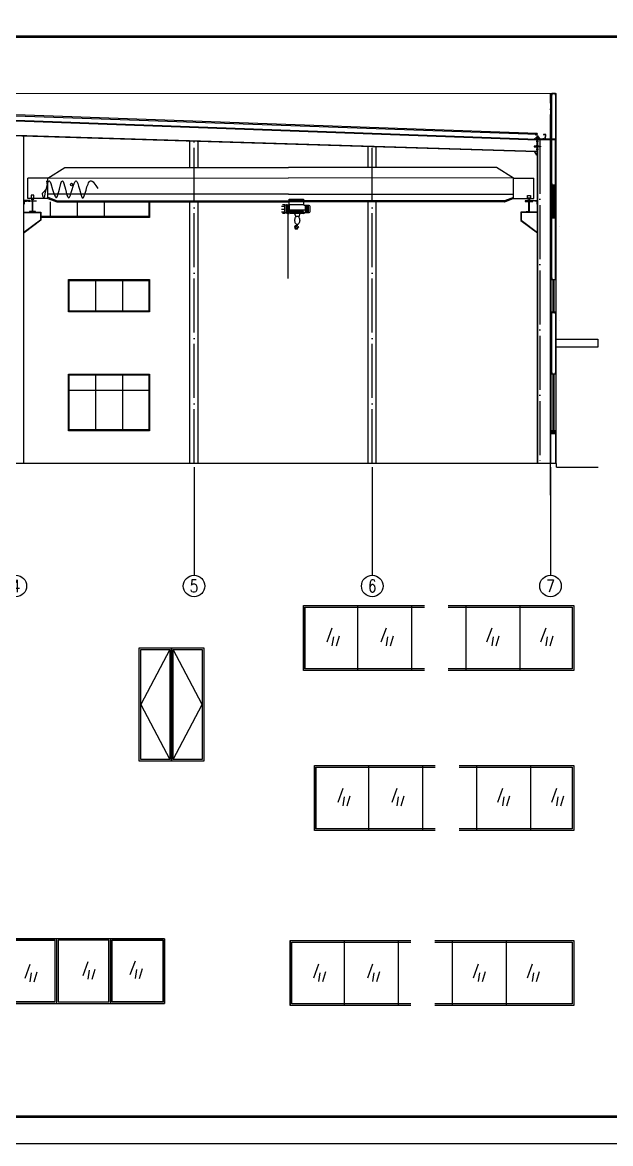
# Model space of a CAD drawing. Extents: x 185245 to 2288779, y -19957 to 815000.
# Drawn here: x 1994803 to 2016583, y 324963 to 366488 of the extents above; entities that cross this region are included whole.
import ezdxf
from ezdxf.enums import TextEntityAlignment as Align

# ---------------------------------------------------------------- set-up
doc = ezdxf.new("R2010")
doc.units = 0
doc.header["$LTSCALE"] = 1000
doc.header["$MEASUREMENT"] = 0
doc.linetypes.add('DOTE', pattern=[2.42, 2, -0.2, 0.02, -0.2])
for name, color, linetype in [('AXIS', 3, 'Continuous'), ('AXIS_TEXT', 7, 'Continuous'), ('DOTE', 1, 'Continuous'), ('JC', 3, 'Continuous'), ('PUB_TITLE', 4, 'Continuous'), ('WALL', 9, 'Continuous'), ('WINDOW', 4, 'Continuous'), ('卫浴', 7, 'Continuous'), ('图层8', 30, 'Continuous'), ('天沟', 6, 'Continuous'), ('窗', 2, 'Continuous'), ('线', 150, 'Continuous'), ('雨棚', 6, 'Continuous')]:
    doc.layers.add(name, color=color, linetype=linetype)
doc.layers.add('钢架', color=7, linetype='Continuous', lineweight=25)
doc.styles.add('_TCH_AXIS', font='COMPLEX', dxfattribs={"bigfont": 'GBCBIG'})
doc.styles.add('COMPLEX', font='COMPLEX')

# ---------------------------------------------------------------- blocks, each defined once
blk = doc.blocks.new('TT')
at = {"layer": '图层8'}
for p, q in [((391101, -82693), (391185, -82686)), ((391114, -82852), (391101, -82693)), ((391105, -82697), (391181, -82691)), ((391117, -82848), (391105, -82697)), ((391197, -82846), (391114, -82852)), ((391193, -82842), (391117, -82848)), ((391181, -82691), (391183, -82713)), ((391183, -82713), (391187, -82713)), ((391183, -82713), (391183, -82713)), ((391185, -82686), (391187, -82713)), ((391191, -82819), (391191, -82819)), ((391191, -82819), (391195, -82819)), ((391191, -82819), (391193, -82842)), ((391195, -82819), (391197, -82846))]:
    blk.add_line(p, q, dxfattribs=at)
blk = doc.blocks.new('L100X80X8')
at = {"color": 6, "ltscale": 0.5}
for p, q in [((0, 0), (0, 320)), ((399, 0), (0, 0)), ((30, 80), (30, 288)), ((375, 30), (80, 30))]:
    blk.add_line(p, q, dxfattribs=at)
for centre, radius, start, end in [((-31, 260), 67.2, 24.71323, 62.48658), ((80, 80), 50, 180, 270), ((352, -13), 48.3, 15.43619, 62.57294)]:
    blk.add_arc(centre, radius, start, end, dxfattribs=at)
blk = doc.blocks.new('FAS1')
at = {"color": 4}
for p, q in [((1946033, 319920), (1946033, 318720)), ((1947033, 319920), (1947033, 318720))]:
    blk.add_line(p, q, dxfattribs=at)
for points in [[(1945033, 319920), (1946033, 319920), (1946033, 318720), (1945033, 318720)], [(1945063, 319890), (1946003, 319890), (1946003, 318750), (1945063, 318750)], [(1946033, 318720), (1947033, 318720), (1947033, 319920), (1946033, 319920)], [(1946063, 318750), (1947003, 318750), (1947003, 319890), (1946063, 319890)], [(1947033, 319920), (1948033, 319920), (1948033, 318720), (1947033, 318720)], [(1947063, 319890), (1948003, 319890), (1948003, 318750), (1947063, 318750)]]:
    blk.add_lwpolyline(points, close=True, dxfattribs=at)
at = {"layer": 'WINDOW', "color": 0}
for p, q in [((1945453, 319191, 0), (1945547, 319450, 0)), ((1946526, 319241, 0), (1946621, 319500, 0)), ((1946621, 319171, 0), (1946646, 319336, 0)), ((1946696, 319171, 0), (1946751, 319356, 0)), ((1947400, 319254, 0), (1947495, 319512, 0)), ((1947495, 319184, 0), (1947520, 319348, 0)), ((1947570, 319184, 0), (1947624, 319368, 0)), ((1945547, 319121, 0), (1945572, 319286, 0)), ((1945622, 319121, 0), (1945677, 319306, 0))]:
    blk.add_line(p, q, dxfattribs=at)
at = {"layer": '窗', "color": 4}
blk.add_lwpolyline([(1948033, 319920), (1945033, 319920), (1945033, 318720), (1948033, 318720)], close=True, dxfattribs=at)
blk = doc.blocks.new('11')
for p, q in [((1988373, 311553), (1988373, 310353)), ((1993623, 311553), (1993623, 310353))]:
    blk.add_line(p, q)
at = {"color": 4}
for p, q in [((1989373, 311553), (1989373, 310353)), ((1990373, 311553), (1990373, 310353)), ((1991373, 311553), (1991373, 310353)), ((1992373, 311553), (1992373, 310353))]:
    blk.add_line(p, q, dxfattribs=at)
for points in [[(1990609, 310353), (1988373, 310353), (1988373, 311553), (1990609, 311553)], [(1990609, 310383), (1988403, 310383), (1988403, 311523), (1990609, 311523)], [(1991051, 311553), (1993623, 311553), (1993623, 310353), (1991051, 310353)], [(1991051, 311523), (1993593, 311523), (1993593, 310383), (1991051, 310383)]]:
    blk.add_lwpolyline(points, dxfattribs=at)
at = {"layer": 'WINDOW', "color": 0}
for p, q in [((1988810, 310864, 0), (1988904, 311123, 0)), ((1989809, 310864, 0), (1989904, 311123, 0)), ((1991767, 310864, 0), (1991862, 311123, 0)), ((1992767, 310864, 0), (1992862, 311123, 0)), ((1988904, 310794, 0), (1988929, 310958, 0)), ((1988979, 310794, 0), (1989034, 310978, 0)), ((1989904, 310794, 0), (1989929, 310958, 0)), ((1989979, 310794, 0), (1990034, 310978, 0)), ((1991862, 310794, 0), (1991887, 310958, 0)), ((1991937, 310794, 0), (1991992, 310978, 0)), ((1992862, 310794, 0), (1992887, 310958, 0)), ((1992937, 310794, 0), (1992991, 310978, 0))]:
    blk.add_line(p, q, dxfattribs=at)
blk = doc.blocks.new('123')
for p, q in [((1988373, 315471), (1988373, 314271)), ((1993173, 315471), (1993173, 314271))]:
    blk.add_line(p, q)
at = {"color": 4}
for p, q in [((1989373, 315471), (1989373, 314271)), ((1990373, 315471), (1990373, 314271)), ((1991373, 315471), (1991373, 314271)), ((1992373, 315471), (1992373, 314271))]:
    blk.add_line(p, q, dxfattribs=at)
for points in [[(1990609, 314271), (1988373, 314271), (1988373, 315471), (1990609, 315471)], [(1990609, 314301), (1988403, 314301), (1988403, 315441), (1990609, 315441)], [(1991051, 315471), (1993173, 315471), (1993173, 314271), (1991051, 314271)], [(1991051, 315441), (1993143, 315441), (1993143, 314301), (1991051, 314301)]]:
    blk.add_lwpolyline(points, dxfattribs=at)
at = {"layer": 'WINDOW', "color": 0}
for p, q in [((1988810, 314794, 0), (1988904, 315053, 0)), ((1989809, 314794, 0), (1989904, 315053, 0)), ((1991767, 314794, 0), (1991862, 315053, 0)), ((1992767, 314794, 0), (1992862, 315053, 0)), ((1988904, 314725, 0), (1988929, 314889, 0)), ((1988979, 314725, 0), (1989034, 314909, 0)), ((1989904, 314725, 0), (1989929, 314889, 0)), ((1989979, 314725, 0), (1990034, 314909, 0)), ((1991862, 314725, 0), (1991887, 314889, 0)), ((1991937, 314725, 0), (1991992, 314909, 0)), ((1992862, 314725, 0), (1992887, 314889, 0)), ((1992937, 314725, 0), (1992991, 314909, 0))]:
    blk.add_line(p, q, dxfattribs=at)
blk = doc.blocks.new('1234')
at = {"color": 4}
for p, q in [((1988373, 319298), (1988373, 318098)), ((1989373, 319298), (1989373, 318098)), ((1990373, 319298), (1990373, 318098)), ((1991373, 319298), (1991373, 318098)), ((1992373, 319298), (1992373, 318098))]:
    blk.add_line(p, q, dxfattribs=at)
blk.add_line((1993373, 319298), (1993373, 318098))
for points in [[(1990609, 318098), (1988373, 318098), (1988373, 319298), (1990609, 319298)], [(1990609, 318128), (1988403, 318128), (1988403, 319268), (1990609, 319268)], [(1991051, 319298), (1993373, 319298), (1993373, 318098), (1991051, 318098)], [(1991051, 319268), (1993343, 319268), (1993343, 318128), (1991051, 318128)]]:
    blk.add_lwpolyline(points, dxfattribs=at)
at = {"layer": 'WINDOW', "color": 0}
for p, q in [((1988810, 318624, 0), (1988904, 318883, 0)), ((1988904, 318554, 0), (1988929, 318718, 0)), ((1988979, 318554, 0), (1989034, 318738, 0)), ((1989809, 318624, 0), (1989904, 318883, 0)), ((1989904, 318554, 0), (1989929, 318718, 0)), ((1989979, 318554, 0), (1990034, 318738, 0)), ((1991767, 318624, 0), (1991862, 318883, 0)), ((1991862, 318554, 0), (1991887, 318718, 0)), ((1991937, 318554, 0), (1991992, 318738, 0)), ((1992767, 318624, 0), (1992862, 318883, 0)), ((1992862, 318554, 0), (1992887, 318718, 0)), ((1992937, 318554, 0), (1992991, 318738, 0))]:
    blk.add_line(p, q, dxfattribs=at)
blk = doc.blocks.new('5423')
at = {"color": 4}
for points in [[(1994861, 340689), (1996061, 340689), (1996061, 338589), (1994861, 338589)], [(1995461, 338589), (1994861, 338589), (1994861, 340689), (1995461, 340689)], [(1995431, 338619), (1994891, 338619), (1994891, 340659), (1995431, 340659)], [(1995461, 340689), (1996061, 340689), (1996061, 338589), (1995461, 338589)], [(1995491, 340659), (1996031, 340659), (1996031, 338619), (1995491, 338619)]]:
    blk.add_lwpolyline(points, close=True, dxfattribs=at)
for points in [[(1995431, 340659), (1994891, 339639), (1995431, 338619)], [(1995461, 340689), (1995461, 338589)], [(1995491, 338619), (1996031, 339639), (1995491, 340659)]]:
    blk.add_lwpolyline(points, dxfattribs=at)
blk = doc.blocks.new('_AXISO')
blk.add_circle((0, 0), 0.5)
at = {"layer": 'AXIS_TEXT', "style": 'COMPLEX', "width": 1.041667}
blk.add_attdef('A', text='', height=0.56, dxfattribs=at).set_placement((-0.25, -0.28), (0.25, -0.28), align=Align.FIT)

msp = doc.modelspace()

# ---------------------------------------------------------------- hatches: boundary and pattern name
at = {"linetype": 'Continuous'}
h = msp.add_hatch(color=3, dxfattribs=at)
h.paths.add_polyline_path([(1995064.9, 359878), (1995064.9, 359858), (1995054.9, 359858), (1995054.9, 359878)])
h.paths.add_polyline_path([(1995064.9, 359898), (1995064.9, 359878), (1995054.9, 359878), (1995054.9, 359898)])
h.paths.add_polyline_path([(1995054.9, 359898), (1995054.9, 359878), (1995044.9, 359878), (1995044.9, 359898)])
h.paths.add_polyline_path([(1995054.9, 359878), (1995054.9, 359858), (1995044.9, 359858), (1995044.9, 359878)])
h = msp.add_hatch(color=3, dxfattribs=at)
h.paths.add_polyline_path([(1995064.9, 359878), (1995064.9, 359898), (1995054.9, 359898), (1995054.9, 359878)])
h.paths.add_polyline_path([(1995064.9, 359858), (1995064.9, 359878), (1995054.9, 359878), (1995054.9, 359858)])
h.paths.add_polyline_path([(1995054.9, 359858), (1995054.9, 359878), (1995044.9, 359878), (1995044.9, 359858)])
h.paths.add_polyline_path([(1995054.9, 359878), (1995054.9, 359898), (1995044.9, 359898), (1995044.9, 359878)])
h = msp.add_hatch(color=3, dxfattribs=at)
h.paths.add_polyline_path([(1995064.9, 359878), (1995064.9, 359858), (1995054.9, 359858), (1995054.9, 359878)])
h.paths.add_polyline_path([(1995064.9, 359898), (1995064.9, 359878), (1995054.9, 359878), (1995054.9, 359898)])
h.paths.add_polyline_path([(1995054.9, 359898), (1995054.9, 359878), (1995044.9, 359878), (1995044.9, 359898)])
h.paths.add_polyline_path([(1995054.9, 359878), (1995054.9, 359858), (1995044.9, 359858), (1995044.9, 359878)])
h = msp.add_hatch(color=3, dxfattribs=at)
h.paths.add_polyline_path([(1995064.9, 359878), (1995064.9, 359898), (1995054.9, 359898), (1995054.9, 359878)])
h.paths.add_polyline_path([(1995064.9, 359858), (1995064.9, 359878), (1995054.9, 359878), (1995054.9, 359858)])
h.paths.add_polyline_path([(1995054.9, 359858), (1995054.9, 359878), (1995044.9, 359878), (1995044.9, 359858)])
h.paths.add_polyline_path([(1995054.9, 359878), (1995054.9, 359898), (1995044.9, 359898), (1995044.9, 359878)])
h = msp.add_hatch(color=3, dxfattribs=at)
h.paths.add_polyline_path([(2013674.8, 359873.5), (2013674.8, 359853.5), (2013684.8, 359853.5), (2013684.8, 359873.5)])
h.paths.add_polyline_path([(2013674.8, 359893.5), (2013674.8, 359873.5), (2013684.8, 359873.5), (2013684.8, 359893.5)])
h.paths.add_polyline_path([(2013684.8, 359893.5), (2013684.8, 359873.5), (2013694.8, 359873.5), (2013694.8, 359893.5)])
h.paths.add_polyline_path([(2013684.8, 359873.5), (2013684.8, 359853.5), (2013694.8, 359853.5), (2013694.8, 359873.5)])
h = msp.add_hatch(color=3, dxfattribs=at)
h.paths.add_polyline_path([(2013674.8, 359873.5), (2013674.8, 359893.5), (2013684.8, 359893.5), (2013684.8, 359873.5)])
h.paths.add_polyline_path([(2013674.8, 359853.5), (2013674.8, 359873.5), (2013684.8, 359873.5), (2013684.8, 359853.5)])
h.paths.add_polyline_path([(2013684.8, 359853.5), (2013684.8, 359873.5), (2013694.8, 359873.5), (2013694.8, 359853.5)])
h.paths.add_polyline_path([(2013684.8, 359873.5), (2013684.8, 359893.5), (2013694.8, 359893.5), (2013694.8, 359873.5)])
h = msp.add_hatch(color=3, dxfattribs=at)
h.paths.add_polyline_path([(2013674.8, 359873.5), (2013674.8, 359853.5), (2013684.8, 359853.5), (2013684.8, 359873.5)])
h.paths.add_polyline_path([(2013674.8, 359893.5), (2013674.8, 359873.5), (2013684.8, 359873.5), (2013684.8, 359893.5)])
h.paths.add_polyline_path([(2013684.8, 359893.5), (2013684.8, 359873.5), (2013694.8, 359873.5), (2013694.8, 359893.5)])
h.paths.add_polyline_path([(2013684.8, 359873.5), (2013684.8, 359853.5), (2013694.8, 359853.5), (2013694.8, 359873.5)])
h = msp.add_hatch(color=3, dxfattribs=at)
h.paths.add_polyline_path([(2013674.8, 359873.5), (2013674.8, 359893.5), (2013684.8, 359893.5), (2013684.8, 359873.5)])
h.paths.add_polyline_path([(2013674.8, 359853.5), (2013674.8, 359873.5), (2013684.8, 359873.5), (2013684.8, 359853.5)])
h.paths.add_polyline_path([(2013684.8, 359853.5), (2013684.8, 359873.5), (2013694.8, 359873.5), (2013694.8, 359853.5)])
h.paths.add_polyline_path([(2013684.8, 359873.5), (2013684.8, 359893.5), (2013694.8, 359893.5), (2013694.8, 359873.5)])
msp.add_hatch(color=256).paths.add_polyline_path([(2014572.8, 351359.6), (2014372.8, 351359.6), (2014372.8, 351258.9), (2014572.8, 351258.9)])
at = {"layer": '线'}
h = msp.add_hatch(color=0, dxfattribs=at)
h.paths.add_polyline_path([(2013872.8, 362198.4), (2013872.8, 362210.4), (2013892.8, 362210.4), (2013892.8, 362198.4)])
h.paths.add_polyline_path([(2013852.8, 362198.4), (2013852.8, 362210.4), (2013872.8, 362210.4), (2013872.8, 362198.4)])
h.paths.add_polyline_path([(2013872.8, 362198.4), (2013872.8, 362186.4), (2013852.8, 362186.4), (2013852.8, 362198.4)])
h.paths.add_polyline_path([(2013872.8, 362186.4), (2013872.8, 362198.4), (2013892.8, 362198.4), (2013892.8, 362186.4)])
h = msp.add_hatch(color=0, dxfattribs=at)
h.paths.add_polyline_path([(2013872.8, 362075.6), (2013872.8, 362087.6), (2013892.8, 362087.6), (2013892.8, 362075.6)])
h.paths.add_polyline_path([(2013852.8, 362075.6), (2013852.8, 362087.6), (2013872.8, 362087.6), (2013872.8, 362075.6)])
h.paths.add_polyline_path([(2013872.8, 362075.6), (2013872.8, 362063.6), (2013852.8, 362063.6), (2013852.8, 362075.6)])
h.paths.add_polyline_path([(2013872.8, 362063.6), (2013872.8, 362075.6), (2013892.8, 362075.6), (2013892.8, 362063.6)])
h = msp.add_hatch(color=0, dxfattribs=at)
h.paths.add_polyline_path([(2013872.8, 361921.3), (2013872.8, 361933.3), (2013892.8, 361933.3), (2013892.8, 361921.3)])
h.paths.add_polyline_path([(2013852.8, 361921.3), (2013852.8, 361933.3), (2013872.8, 361933.3), (2013872.8, 361921.3)])
h.paths.add_polyline_path([(2013872.8, 361921.3), (2013872.8, 361909.4), (2013852.8, 361909.4), (2013852.8, 361921.3)])
h.paths.add_polyline_path([(2013872.8, 361909.4), (2013872.8, 361921.3), (2013892.8, 361921.3), (2013892.8, 361909.4)])
h = msp.add_hatch(color=0, dxfattribs=at)
h.paths.add_polyline_path([(2013872.8, 361776.3), (2013872.8, 361788.3), (2013892.8, 361788.3), (2013892.8, 361776.3)])
h.paths.add_polyline_path([(2013852.8, 361776.3), (2013852.8, 361788.3), (2013872.8, 361788.3), (2013872.8, 361776.3)])
h.paths.add_polyline_path([(2013872.8, 361776.3), (2013872.8, 361764.3), (2013852.8, 361764.3), (2013852.8, 361776.3)])
h.paths.add_polyline_path([(2013872.8, 361764.3), (2013872.8, 361776.3), (2013892.8, 361776.3), (2013892.8, 361764.3)])
h = msp.add_hatch(color=0, dxfattribs=at)
h.paths.add_polyline_path([(2013872.8, 361620.6), (2013872.8, 361632.5), (2013892.8, 361632.5), (2013892.8, 361620.6)])
h.paths.add_polyline_path([(2013852.8, 361620.6), (2013852.8, 361632.5), (2013872.8, 361632.5), (2013872.8, 361620.6)])
h.paths.add_polyline_path([(2013872.8, 361620.6), (2013872.8, 361608.6), (2013852.8, 361608.6), (2013852.8, 361620.6)])
h.paths.add_polyline_path([(2013872.8, 361608.6), (2013872.8, 361620.6), (2013892.8, 361620.6), (2013892.8, 361608.6)])

# ---------------------------------------------------------------- linework, layer by layer
for p, q in [((2013867.9, 362371), (1994557.8, 363060)), ((2013867.9, 362331), (1994557.8, 363019.9)), ((2013852.8, 362147), (1994557.8, 362849.5)), ((2013852.8, 362132), (1994557.8, 362834.4)), ((2013852.8, 361697.9), (1994367.9, 362292.8)), ((2013852.8, 361713), (1994557.8, 362298.4)), ((2013867.9, 362331), (2013867.9, 362371)), ((1995748, 360722), (1996376.4, 361116.4)), ((1996376.4, 361116.4), (2004657.8, 361116.6)), ((2012363.2, 361112), (2004657.8, 361116.6)), ((2012991.7, 360717.5), (2012363.2, 361112)), ((1995748, 360722), (1995001.2, 360722)), ((1995748, 360722), (2004657.8, 360731.8)), ((2012991.7, 360717.5), (2004657.8, 360731.8)), ((2012991.7, 360717.5), (2013738.4, 360717.5)), ((1995124.7, 359968), (1995001.2, 359968)), ((1995054.9, 359860), (1995054.9, 359896)), ((1995748, 359968), (1995230.3, 359968)), ((1995748, 360009.8), (1996085.3, 359879.6)), ((1995748, 359968), (1996079.2, 359839.6)), ((1996079.2, 359839.6), (2004657.8, 359839.8)), ((1996085.3, 359879.6), (2004657.8, 359879.8)), ((2012654.4, 359875.1), (2004657.8, 359879.8)), ((2012660.4, 359835.1), (2004657.8, 359839.8)), ((2012991.7, 360005.4), (2012654.4, 359875.1)), ((2012991.7, 359963.5), (2012660.4, 359835.1)), ((2012991.7, 359963.5), (2013509.3, 359963.5)), ((2013615, 359963.5), (2013738.4, 359963.5)), ((2013684.8, 359855.5), (2013684.8, 359891.5))]:
    msp.add_line(p, q)
at = {"color": 7}
for p, q in [((1995001.2, 359968), (1995001.2, 360722)), ((1995748, 359968), (1995748, 360722)), ((2012991.7, 359963.5), (2012991.7, 360717.5)), ((2013738.4, 359963.5), (2013738.4, 360717.5)), ((2004657.8, 360125.8), (1995748, 360125.8)), ((2004657.8, 360125.8), (2012991.7, 360121.4)), ((1995149.3, 359980.5), (1995205.6, 359980.5)), ((1995149.3, 359945.8), (1995149.3, 359980.5)), ((1995154.9, 359958.4), (1995154.9, 359980.5)), ((1995157.2, 359961.1), (1995154.9, 359958.4)), ((1995154.9, 359958.4), (1995156.5, 359955.3)), ((1995156.5, 359955.3), (1995167.9, 359954.8)), ((1995157.2, 359961.1), (1995171.9, 359966.7)), ((1995159.3, 359891.6), (1995157.2, 359888)), ((1995157.2, 359888), (1995197.2, 359888)), ((1995172.7, 359893.7), (1995159.3, 359891.6)), ((1995167.9, 359954.8), (1995174.2, 359953)), ((1995171.9, 359966.7), (1995177.5, 359968)), ((1995174.7, 359897.5), (1995172.7, 359893.7)), ((1995174.2, 359953), (1995174.7, 359947.5)), ((1995174.7, 359947.5), (1995174.7, 359897.5)), ((1995178, 359968), (1995178, 359980.5)), ((1995183.5, 359966.7), (1995178, 359968)), ((1995180.2, 359953), (1995179.7, 359947.5)), ((1995179.7, 359947.5), (1995179.8, 359897.5)), ((1995179.8, 359897.5), (1995181.8, 359893.7)), ((1995186.6, 359954.8), (1995180.2, 359953)), ((1995181.8, 359893.7), (1995195.2, 359891.6)), ((1995197.2, 359961.1), (1995183.5, 359966.7)), ((1995198, 359955.3), (1995186.6, 359954.8)), ((1995195.2, 359891.6), (1995197.2, 359888)), ((1995197.2, 359961.1), (1995199.5, 359958.4)), ((1995199.5, 359958.4), (1995198, 359955.3)), ((1995199.5, 359958.4), (1995199.5, 359980.5)), ((1995205.6, 359945.8), (1995205.6, 359980.5)), ((2004393.7, 359678.2), (2004509.6, 359678.2)), ((2004521.9, 359735.8), (2004427.5, 359735.8)), ((2004509.6, 359735.8), (2004509.6, 359415.6)), ((2004521.9, 359735.8), (2004521.9, 359415.6)), ((2004585.3, 359718.7), (2004521.9, 359718.7)), ((2004585.3, 359725.6), (2004585.3, 359425.9)), ((2004605.8, 359725.6), (2004605.8, 359425.9)), ((2004658.9, 359718.7), (2004605.8, 359718.7)), ((2004658.9, 359735.8), (2004658.9, 359415.6)), ((2005208.9, 359735.8), (2004658.9, 359735.8)), ((2004679.3, 359735.8), (2004679.3, 359415.6)), ((2005208.9, 359735.8), (2005258, 359702.8)), ((2005423.7, 359702.8), (2005258, 359702.8)), ((2005383, 359685), (2005258, 359685)), ((2005383, 359653.7), (2005258, 359653.7)), ((2005383, 359617.7), (2005258, 359617.7)), ((2005383, 359702.8), (2005383, 359448.7)), ((2005462.1, 359487.1), (2005462.1, 359664.4)), ((2013590.3, 359976.1), (2013534, 359976.1)), ((2013534, 359941.3), (2013534, 359976.1)), ((2013540.1, 359953.9), (2013540.1, 359976.1)), ((2013542.4, 359956.6), (2013540.1, 359953.9)), ((2013540.1, 359953.9), (2013541.6, 359950.9)), ((2013541.6, 359950.9), (2013553, 359950.4)), ((2013542.4, 359956.6), (2013556.1, 359962.3)), ((2013544.4, 359887.2), (2013542.4, 359883.5)), ((2013582.4, 359883.5), (2013542.4, 359883.5)), ((2013557.8, 359889.2), (2013544.4, 359887.2)), ((2013553, 359950.4), (2013559.4, 359948.6)), ((2013556.1, 359962.3), (2013561.7, 359963.5)), ((2013559.9, 359893), (2013557.8, 359889.2)), ((2013559.4, 359948.6), (2013559.9, 359943)), ((2013559.9, 359943), (2013559.9, 359893)), ((2013561.7, 359963.5), (2013561.7, 359976.1)), ((2013567.7, 359962.3), (2013562.2, 359963.5)), ((2013565.4, 359948.6), (2013564.9, 359943)), ((2013564.9, 359943), (2013564.9, 359893)), ((2013564.9, 359893), (2013566.9, 359889.2)), ((2013571.8, 359950.4), (2013565.4, 359948.6)), ((2013566.9, 359889.2), (2013580.4, 359887.2)), ((2013582.4, 359956.6), (2013567.7, 359962.3)), ((2013583.2, 359950.9), (2013571.8, 359950.4)), ((2013580.4, 359887.2), (2013582.4, 359883.5)), ((2013582.4, 359956.6), (2013584.7, 359953.9)), ((2013584.7, 359953.9), (2013583.2, 359950.9)), ((2013584.7, 359953.9), (2013584.7, 359976.1)), ((2013590.3, 359941.3), (2013590.3, 359976.1)), ((2004393.7, 359575.7), (2004509.6, 359575.7)), ((2004393.7, 359473.2), (2004509.6, 359473.2)), ((2004521.9, 359415.6), (2004427.5, 359415.6)), ((2004585.3, 359432.8), (2004521.9, 359432.8)), ((2004658.9, 359432.8), (2004605.8, 359432.8)), ((2005258, 359538.1), (2004679.3, 359538.1)), ((2004728.4, 359415.6), (2004679.3, 359448.7)), ((2005208.9, 359415.6), (2004728.4, 359415.6)), ((2005208.9, 359415.6), (2005258, 359448.7)), ((2005383, 359600.5), (2005258, 359600.5)), ((2005383, 359559.8), (2005258, 359559.8)), ((2005383, 359523.8), (2005258, 359523.8)), ((2005383, 359506.6), (2005258, 359506.6)), ((2005383, 359465.9), (2005258, 359465.9)), ((2005258, 359448.7), (2005423.7, 359448.7))]:
    msp.add_line(p, q, dxfattribs=at)
at = {"color": 3}
for p, q in [((1995054.9, 359847.7), (1995054.9, 359908.3)), ((1995054.9, 359908.3), (1995054.9, 359847.7)), ((1995054.9, 359847.7), (1995054.9, 359908.3)), ((1995054.9, 359908.3), (1995054.9, 359847.7)), ((2013684.8, 359843.2), (2013684.8, 359903.9)), ((2013684.8, 359903.9), (2013684.8, 359843.2)), ((2013684.8, 359843.2), (2013684.8, 359903.9)), ((2013684.8, 359903.9), (2013684.8, 359843.2))]:
    msp.add_line(p, q, dxfattribs=at)
at = {"color": 5}
for p, q in [((2004632.3, 359432.8), (2004632.3, 357008.9)), ((2004882.2, 359415.6), (2004928.6, 359285.9)), ((2005079.9, 359415.6), (2005033.5, 359285.9))]:
    msp.add_line(p, q, dxfattribs=at)
for points in [[(2013867.9, 362371), (2013865, 362331.1)], [(1994866.8, 359449), (1995465.9, 359449), (1995465.9, 359169.2), (1994857.8, 358712.2)], [(1994866.8, 359464), (1995480.9, 359464), (1995480.9, 359161.7), (1994866.8, 358700.2)], [(2013872.8, 359459.6), (2013258.7, 359459.6), (2013258.7, 359157.2), (2013872.8, 358695.8)], [(2013872.8, 359444.6), (2013273.7, 359444.6), (2013273.7, 359164.7), (2013881.8, 358707.8)]]:
    msp.add_lwpolyline(points)
msp.add_lwpolyline([(1995698.7, 360620.2), (1995734.2, 360363.7), (1995532, 360148.2), (1995550.4, 360068.6), (1995569, 360014.7), (1995578.5, 359999), (1995588.1, 359991.6), (1995597.8, 359993.1), (1995607.6, 360004.3), (1995627.9, 360056.5), (1995648.9, 360139.3), (1995693.4, 360349.7), (1995717, 360453.8), (1995741.8, 360541.4), (1995767.8, 360600.8), (1995781.3, 360616.2), (1995795.2, 360620.2), (1995810, 360611), (1995825.3, 360589.5), (1995856.7, 360516.6), (1995922.1, 360301.5), (1995955.4, 360188.3), (1995988.7, 360090.4), (1996021.7, 360022.2), (1996037.9, 360003.8), (1996053.9, 359998.3), (1996069.5, 360006.6), (1996084.8, 360027.2), (1996114.7, 360098.6), (1996172.5, 360311.7), (1996228.2, 360523.5), (1996255.5, 360593.4), (1996269.1, 360613.1), (1996282.6, 360620.2), (1996296.3, 360613.5), (1996309.9, 360594), (1996337.3, 360524), (1996392.9, 360310.2), (1996450.5, 360094.4), (1996480.4, 360021.9), (1996495.8, 360000.8), (1996511.3, 359992.3), (1996527.6, 359997.8), (1996544.1, 360016.5), (1996577.7, 360086), (1996612, 360186), (1996646.8, 360301.4), (1996681.8, 360417.5), (1996716.8, 360519.3), (1996751.5, 360591.8), (1996768.6, 360612.5), (1996785.7, 360620.2), (1996802.4, 360613.9), (1996819, 360594.8), (1996851.7, 360525.3), (1996883.7, 360426.1), (1996915, 360311.6), (1996976, 360093.7), (1997005.7, 360019), (1997020.4, 359996.5), (1997034.9, 359986.3), (1997049.7, 359989.8), (1997064.4, 360006.2), (1997094.2, 360071.1), (1997157.9, 360279.5), (1997193.3, 360395.2), (1997232.3, 360499.8), (1997253.3, 360543.7), (1997275.5, 360579.5), (1997298.9, 360605.6), (1997323.8, 360620.2), (1997353.5, 360621.5), (1997384.9, 360607.9), (1997417.7, 360581.7), (1997451.7, 360544.9), (1997522.2, 360448.1), (1997594.5, 360334.4)], dxfattribs=at)
at = {"color": 7}
for points in [[(1995205.6, 359945.8), (1995230.3, 359945.8), (1995230.3, 360084), (1995124.7, 360084), (1995124.7, 359945.8), (1995149.3, 359945.8)], [(2013534, 359941.3), (2013509.3, 359941.3), (2013509.3, 360079.5), (2013615, 360079.5), (2013615, 359941.3), (2013590.3, 359941.3)], [(2004973.1, 358998.9), (2004965.9, 358973), (2004936.8, 358962.1), (2004908.5, 358957.7), (2004888.2, 358940.3), (2004881.6, 358902.6), (2004888.2, 358868.5), (2004907.8, 358846.7), (2004942.6, 358840.2), (2004984.8, 358847.4), (2005007.3, 358864.8), (2005011.7, 358897.5), (2005037.1, 358912), (2005022.6, 358912.7), (2005005.8, 358909.8), (2004994.9, 358896.8), (2004993.5, 358877.9), (2004974.6, 358870.6), (2004947.7, 358867), (2004915, 358876.4), (2004910.7, 358899.7), (2004916.5, 358922.2), (2004935.4, 358933.1), (2004970.3, 358943.2), (2004990.6, 358952.7), (2004999.4, 359001.8)]]:
    msp.add_lwpolyline(points, dxfattribs=at)
msp.add_lwpolyline([(2005208.9, 359735.8), (2004679.3, 359735.8), (2004679.3, 359939), (2005208.9, 359939)], close=True, dxfattribs=at)
at = {"color": 5}
msp.add_lwpolyline([(2004981.1, 358998.3), (2004963.8, 359001.3), (2004947.2, 359010.4), (2004932, 359025.1), (2004918.6, 359045), (2004907.6, 359069.1), (2004899.4, 359096.7), (2004894.4, 359126.6), (2004892.7, 359157.7), (2004894.4, 359188.8), (2004899.4, 359218.7), (2004907.6, 359246.2), (2004918.6, 359270.4), (2004932, 359290.2), (2004947.2, 359304.9), (2004963.8, 359314), (2004981.1, 359317.1), (2004998.3, 359314), (2005014.9, 359304.9), (2005030.2, 359290.2), (2005043.6, 359270.4), (2005054.5, 359246.2), (2005062.7, 359218.7), (2005067.7, 359188.8), (2005069.4, 359157.7), (2005067.7, 359126.6), (2005062.7, 359096.7), (2005054.5, 359069.1), (2005043.6, 359045), (2005030.2, 359025.1), (2005014.9, 359010.4), (2004998.3, 359001.3)], close=True, dxfattribs=at)
at = {"color": 7}
for radius in [48, 45.2]:
    msp.add_circle((1996625.8, 360480.7), radius, dxfattribs=at)
for centre, radius, start, end in [((2004595.5, 359725.6), 10.2, 0, 180), ((2005423.7, 359664.4), 38.4, 0, 90), ((2004595.5, 359425.9), 10.2, 180, 0), ((2004669.1, 359415.6), 10.2, 180, 0), ((2005423.7, 359487.1), 38.4, 270, 0)]:
    msp.add_arc(centre, radius, start, end, dxfattribs=at)
at = {"color": 5}
for centre, start, end in [((2004850.3, 359553.7), 197.52281, 230.40174), ((2004893.3, 359553.7), 185.00625, 230.40174), ((2004936.3, 359553.7), 185.00625, 230.40174), ((2004979.3, 359553.7), 185.00625, 230.40174), ((2005022.2, 359553.7), 185.00625, 230.40174), ((2005065.2, 359553.7), 185.00625, 230.40174), ((2005108.2, 359553.7), 185.00625, 230.40174), ((2005151.2, 359553.7), 185.00625, 230.40174), ((2005194.2, 359553.7), 185.00625, 230.40174), ((2005237.2, 359553.7), 185.00625, 230.40174), ((2005280.2, 359553.7), 185.00625, 230.40174), ((2005323.2, 359553.7), 185.00625, 230.40174), ((2005366.2, 359553.7), 185.00625, 222.5303)]:
    msp.add_arc(centre, 179.3, start, end, dxfattribs=at)
at = {"layer": 'AXIS'}
for p, q in [((2001157.8, 350014), (2001157.8, 346014)), ((2007757.8, 350014), (2007757.8, 346014)), ((2014357.8, 350014), (2014357.8, 346014))]:
    msp.add_line(p, q, dxfattribs=at)
at = {"layer": 'DOTE', "color": 252, "linetype": 'DOTE'}
for p, q in [((2014357.8, 348972.3), (2014357.8, 363859.6)), ((2014372.8, 350709.6), (2014372.8, 363859.6))]:
    msp.add_line(p, q, dxfattribs=at)
at = {"layer": 'DOTE', "color": 252}
msp.add_line((2014372.8, 350159.6), (2014372.8, 363859.6), dxfattribs=at)
at = {"layer": 'DOTE', "color": 25, "linetype": 'DOTE'}
for p, q in [((2013957.8, 362144.6), (2013957.8, 350159.6)), ((2001157.8, 350164), (2001157.8, 362073.7)), ((2007757.8, 350164), (2007757.8, 361909.3))]:
    msp.add_line(p, q, dxfattribs=at)
at = {"layer": 'DOTE', "color": 252}
msp.add_lwpolyline([(1974742.8, 363864), (2014372.8, 363859.6)], dxfattribs=at)
at = {"layer": 'PUB_TITLE', "elevation": 0}
msp.add_lwpolyline([(1962998, 324962.7), (2037298, 324962.7), (2037298, 366962.7), (1962998, 366962.7)], close=True, dxfattribs=at)
at = {"layer": 'PUB_TITLE', "const_width": 100, "elevation": 0}
msp.add_lwpolyline([(1965498, 325962.7), (2036298, 325962.7), (2036298, 365962.7), (1965498, 365962.7)], close=True, dxfattribs=at)
at = {"layer": 'WALL', "color": 251}
for p, q in [((2014697.2, 358929.6), (2014697.2, 358929.6)), ((2014697.2, 355429.6), (2014697.2, 355429.6))]:
    msp.add_line(p, q, dxfattribs=at)
at = {"layer": '卫浴'}
for p, q in [((1995184.9, 359480), (1995285.4, 359480)), ((2013554.8, 359475.6), (2013454.3, 359475.6))]:
    msp.add_line(p, q, dxfattribs=at)
for points in [[(1994866.8, 359880), (1995077, 359880), (1995077, 359896), (1994866.8, 359896)], [(1995035.1, 359880), (1995315.4, 359880), (1995315.4, 359864), (1995035.1, 359864)], [(1995165.8, 359480), (1995184.9, 359480), (1995184.9, 359864), (1995165.8, 359864)], [(2013704.5, 359875.5), (2013424.3, 359875.5), (2013424.3, 359859.5), (2013704.5, 359859.5)], [(2013573.8, 359475.6), (2013554.8, 359475.6), (2013554.8, 359859.5), (2013573.8, 359859.5)], [(2013872.8, 359875.5), (2013662.7, 359875.5), (2013662.7, 359891.5), (2013872.8, 359891.5)], [(1995065.1, 359464), (1995285.4, 359464), (1995285.4, 359480), (1995065.1, 359480)], [(2013674.5, 359459.6), (2013454.3, 359459.6), (2013454.3, 359475.6), (2013674.5, 359475.6)]]:
    msp.add_lwpolyline(points, close=True, dxfattribs=at)
at = {"layer": '天沟', "const_width": 30}
msp.add_lwpolyline([(2014374.4, 362477.2), (2014346.6, 362475.9), (2014346.6, 362174.4), (2013980.7, 362174.4), (2013882, 362308.4), (2013787.4, 362316.3)], dxfattribs=at)
at = {"layer": '窗'}
for p, q in [((2014452.8, 359259.6), (2014452.8, 360459.6)), ((2014492.8, 359259.6), (2014492.8, 360459.6)), ((2014452.8, 355759.6), (2014452.8, 356959.6)), ((2014492.8, 355759.6), (2014492.8, 356959.6)), ((2014452.8, 351359.6), (2014452.8, 353459.6)), ((2014492.8, 351359.6), (2014492.8, 353459.6))]:
    msp.add_line(p, q, dxfattribs=at)
for points in [[(2014572.8, 360459.6), (2014372.8, 360459.6), (2014372.8, 359259.6), (2014572.8, 359259.6)], [(2014572.8, 356959.6), (2014372.8, 356959.6), (2014372.8, 355759.6), (2014572.8, 355759.6)], [(2014572.8, 353459.6), (2014372.8, 353459.6), (2014372.8, 351359.6), (2014572.8, 351359.6)]]:
    msp.add_lwpolyline(points, close=True, dxfattribs=at)
at = {"layer": '线'}
for p, q in [((2014372.8, 351159.6), (2014372.8, 363859.6)), ((2014372.8, 363859.6), (2014572.8, 363859.6)), ((2014572.8, 350159.6), (2014572.8, 363859.6)), ((2014572.8, 362159.6), (2014372.8, 362159.6))]:
    msp.add_line(p, q, dxfattribs=at)
at = {"layer": '线', "color": 252}
for p, q in [((1995827.8, 359840), (1995827.8, 359294)), ((1996827.8, 359840), (1996827.8, 359294)), ((1997827.8, 359840.1), (1997827.8, 359294))]:
    msp.add_line(p, q, dxfattribs=at)
for points in [[(1999507.8, 359840.1), (1999507.8, 359264), (1995465.9, 359264)], [(1999477.8, 359840.1), (1999477.8, 359294), (1995465.9, 359294)]]:
    msp.add_lwpolyline(points, dxfattribs=at)
at = {"layer": '线'}
msp.add_lwpolyline([(2014572.8, 351359.6), (2014372.8, 351359.6), (2014372.8, 351258.9), (2014572.8, 351258.9)], close=True, dxfattribs=at)
at = {"layer": '钢架', "color": 0}
for p, q in [((2014397.8, 363791.6), (2014397.8, 362159.6)), ((2014547.8, 363791.6), (2014547.8, 362159.6)), ((2014397.8, 362159.6), (2014397.8, 357027.5)), ((2014547.8, 357027.5), (2014547.8, 362159.6)), ((2014397.8, 355759.6), (2014397.8, 353527.5)), ((2014547.8, 355759.6), (2014547.8, 353459.6)), ((2014547.8, 351359.6), (2014547.8, 350159.6))]:
    msp.add_line(p, q, dxfattribs=at)
at = {"layer": '钢架', "color": 252}
for p, q in [((1994857.8, 350164), (1994857.8, 362278.3)), ((2001007.8, 361116.5), (2001007.8, 362064.7)), ((2001307.8, 361116.6), (2001307.8, 362082.7)), ((2007607.8, 361116.6), (2007607.8, 361913.7)), ((2007907.8, 361116.6), (2007907.8, 361904.8)), ((2001007.8, 350164), (2001007.8, 359839.7)), ((2001307.8, 350164), (2001307.8, 359839.7)), ((2007607.8, 350164), (2007607.8, 359839.7)), ((2007907.8, 350164), (2007907.8, 359839.7)), ((1996507.8, 356964), (1999507.8, 356964)), ((1996507.8, 355764), (1996507.8, 356964)), ((1996537.8, 356934), (1999477.8, 356934)), ((1996537.8, 355794), (1996537.8, 356934)), ((1997507.8, 356934), (1997507.8, 355794)), ((1998507.8, 356934), (1998507.8, 355794)), ((1999477.8, 356934), (1999477.8, 355794)), ((1999507.8, 356964), (1999507.8, 355764)), ((2001007.8, 350164), (2001007.8, 356539.7)), ((2001307.8, 350164), (2001307.8, 356539.7)), ((2007607.8, 350164), (2007607.8, 356539.7)), ((2007907.8, 350164), (2007907.8, 356539.7)), ((1999507.8, 355764), (1996507.8, 355764)), ((1999477.8, 355794), (1996537.8, 355794)), ((1997507.8, 353434), (1997507.8, 351394)), ((1998507.8, 353434), (1998507.8, 351394)), ((1996537.8, 352864), (1999477.8, 352864))]:
    msp.add_line(p, q, dxfattribs=at)
at = {"layer": '钢架'}
for p, q in [((2013852.8, 362249.6), (2013745.9, 362150.9)), ((2013912.8, 362198.4), (2013832.8, 362198.4)), ((2013872.8, 350159.6), (2013872.8, 362249.6)), ((2013892.8, 362249.6), (2013960.1, 362159.6)), ((2014372.8, 362159.6), (2013892.8, 362159.6)), ((2014372.8, 362144.6), (2013892.8, 362144.6)), ((2014357.8, 350159.6), (2014357.8, 362159.6)), ((2013852.8, 361569.6), (2013776.8, 361700.3)), ((2013912.8, 362075.6), (2013832.8, 362075.6)), ((2013912.8, 361921.3), (2013832.8, 361921.3)), ((2013912.8, 361776.3), (2013832.8, 361776.3)), ((2013887.8, 350159.6), (2013887.8, 361479.6)), ((2013887.8, 350159.6), (2013887.8, 357044.6))]:
    msp.add_line(p, q, dxfattribs=at)
at = {"layer": '钢架', "color": 0}
for points in [[(2014397.8, 363791.6), (2014397.8, 363859.6), (2014547.8, 363859.6), (2014547.8, 363791.6), (2014537.8, 363791.6), (2014537.8, 363849.6), (2014407.8, 363849.6), (2014407.8, 363791.6), (2014397.8, 363791.6)], [(2014547.8, 362091.6), (2014547.8, 362159.6), (2014397.8, 362159.6), (2014397.8, 362091.6), (2014407.8, 362091.6), (2014407.8, 362149.6), (2014537.8, 362149.6), (2014537.8, 362091.6), (2014547.8, 362091.6)], [(2014547.8, 360527.5), (2014547.8, 360459.6), (2014397.8, 360459.6), (2014397.8, 360527.5), (2014407.8, 360527.5), (2014407.8, 360469.6), (2014537.8, 360469.6), (2014537.8, 360527.5), (2014547.8, 360527.5)], [(2014547.8, 359191.6), (2014547.8, 359259.6), (2014397.8, 359259.6), (2014397.8, 359191.6), (2014407.8, 359191.6), (2014407.8, 359249.6), (2014537.8, 359249.6), (2014537.8, 359191.6), (2014547.8, 359191.6)], [(2014547.8, 357027.5), (2014547.8, 356959.6), (2014397.8, 356959.6), (2014397.8, 357027.5), (2014407.8, 357027.5), (2014407.8, 356969.6), (2014537.8, 356969.6), (2014537.8, 357027.5), (2014547.8, 357027.5)], [(2014547.8, 355691.6), (2014547.8, 355759.6), (2014397.8, 355759.6), (2014397.8, 355691.6), (2014407.8, 355691.6), (2014407.8, 355749.6), (2014537.8, 355749.6), (2014537.8, 355691.6), (2014547.8, 355691.6)], [(2014547.8, 353527.5), (2014547.8, 353459.6), (2014397.8, 353459.6), (2014397.8, 353527.5), (2014407.8, 353527.5), (2014407.8, 353469.6), (2014537.8, 353469.6), (2014537.8, 353527.5), (2014547.8, 353527.5)]]:
    msp.add_lwpolyline(points, dxfattribs=at)
at = {"layer": '钢架'}
for points in [[(2013872.8, 362249.6), (2013852.8, 362249.6), (2013852.8, 361569.6), (2013872.8, 361569.6)], [(2013892.8, 362210.4), (2013852.8, 362210.4), (2013852.8, 362186.4), (2013892.8, 362186.4)], [(2013892.8, 362249.6), (2013872.8, 362249.6), (2013872.8, 361479.6), (2013892.8, 361479.6)], [(2013852.8, 361901.5), (2013758.8, 361901.5), (2013758.8, 361880.6), (2013852.8, 361880.6)], [(2013892.8, 362087.6), (2013852.8, 362087.6), (2013852.8, 362063.6), (2013892.8, 362063.6)], [(2013892.8, 361933.3), (2013852.8, 361933.3), (2013852.8, 361909.4), (2013892.8, 361909.4)], [(2013892.8, 361788.3), (2013852.8, 361788.3), (2013852.8, 361764.3), (2013892.8, 361764.3)], [(2013892.8, 361901.5), (2013986.8, 361901.5), (2013986.8, 361880.6), (2013892.8, 361880.6)], [(2013892.8, 361632.5), (2013852.8, 361632.5), (2013852.8, 361608.6), (2013892.8, 361608.6)]]:
    msp.add_lwpolyline(points, close=True, dxfattribs=at)
at = {"layer": '钢架', "color": 252}
for points in [[(1996507.8, 353464), (1999507.8, 353464), (1999507.8, 351364), (1996507.8, 351364)], [(1996537.8, 353434), (1999477.8, 353434), (1999477.8, 351394), (1996537.8, 351394)]]:
    msp.add_lwpolyline(points, close=True, dxfattribs=at)
at = {"layer": '雨棚'}
msp.add_lwpolyline([(2014572.8, 354759.6), (2016112.8, 354759.6), (2016112.8, 354459.6), (2014572.8, 354459.6)], dxfattribs=at)
at = {"layer": '雨棚', "color": 0, "const_width": 50}
for points in [[(2014572.8, 350159.6), (1974542.8, 350164)], [(1974757.8, 350164), (2014572.8, 350159.6)], [(2014572.8, 350159.6), (2014572.8, 350009.6)], [(2016132.6, 350009.6), (2014572.8, 350009.6)]]:
    msp.add_lwpolyline(points, dxfattribs=at)

# ---------------------------------------------------------------- block references
at = {"xscale": 2, "yscale": 2, "zscale": 2}
for name, p in [('1234', (-1971529.2, -293707.4)), ('5423', (-1990597.9, -338051.9)), ('123', (-1971129.2, -291977.5)), ('FAS1', (-1896001.9, -307288)), ('11', (-1972029.2, -290623.7))]:
    msp.add_blockref(name, p, dxfattribs=at)
at = {"layer": 'AXIS'}
ref = msp.add_blockref('_AXISO', (1994557.8, 345614), dxfattribs=dict(at, xscale=800, yscale=800, zscale=800))
ref.add_attrib('A', '4', dxfattribs={"layer": 'AXIS_TEXT', "height": 445.4, "style": '_TCH_AXIS'}).set_placement((1994388.1, 345391.3), (1994727.5, 345391.3), align=Align.FIT)
ref = msp.add_blockref('_AXISO', (2001157.8, 345614), dxfattribs=dict(at, xscale=800, yscale=800, zscale=800))
ref.add_attrib('A', '5', dxfattribs={"layer": 'AXIS_TEXT', "height": 465.9, "style": '_TCH_AXIS'}).set_placement((2001002.5, 345381.1), (2001313.1, 345381.1), align=Align.FIT)
ref = msp.add_blockref('_AXISO', (2007757.8, 345614), dxfattribs=dict(at, xscale=800, yscale=800, zscale=800))
ref.add_attrib('A', '6', dxfattribs={"layer": 'AXIS_TEXT', "height": 465.9, "style": '_TCH_AXIS'}).set_placement((2007602.5, 345381.1), (2007913.1, 345381.1), align=Align.FIT)
ref = msp.add_blockref('_AXISO', (2014357.8, 345614), dxfattribs=dict(at, xscale=800, yscale=800, zscale=800))
ref.add_attrib('A', '7', dxfattribs={"layer": 'AXIS_TEXT', "height": 465.9, "style": '_TCH_AXIS'}).set_placement((2014202.5, 345381.1), (2014513.1, 345381.1), align=Align.FIT)
at = {"layer": 'JC', "xscale": -1, "rotation": 0.0002516364420035444}
for p in [(2405282.8, 445026.4), (2405282.9, 445027.7)]:
    msp.add_blockref('TT', p, dxfattribs=at)
at = {"layer": '卫浴', "yscale": 0.3000000007450581, "zscale": 0.3}
for p, xscale, rotation in [((1994866.8, 359880), 0.3000000007450581, 270), ((2013872.8, 359875.5), -0.3000000007450581, 90)]:
    msp.add_blockref('L100X80X8', p, dxfattribs=dict(at, xscale=xscale, rotation=rotation))

doc.saveas('drawing.dxf')
